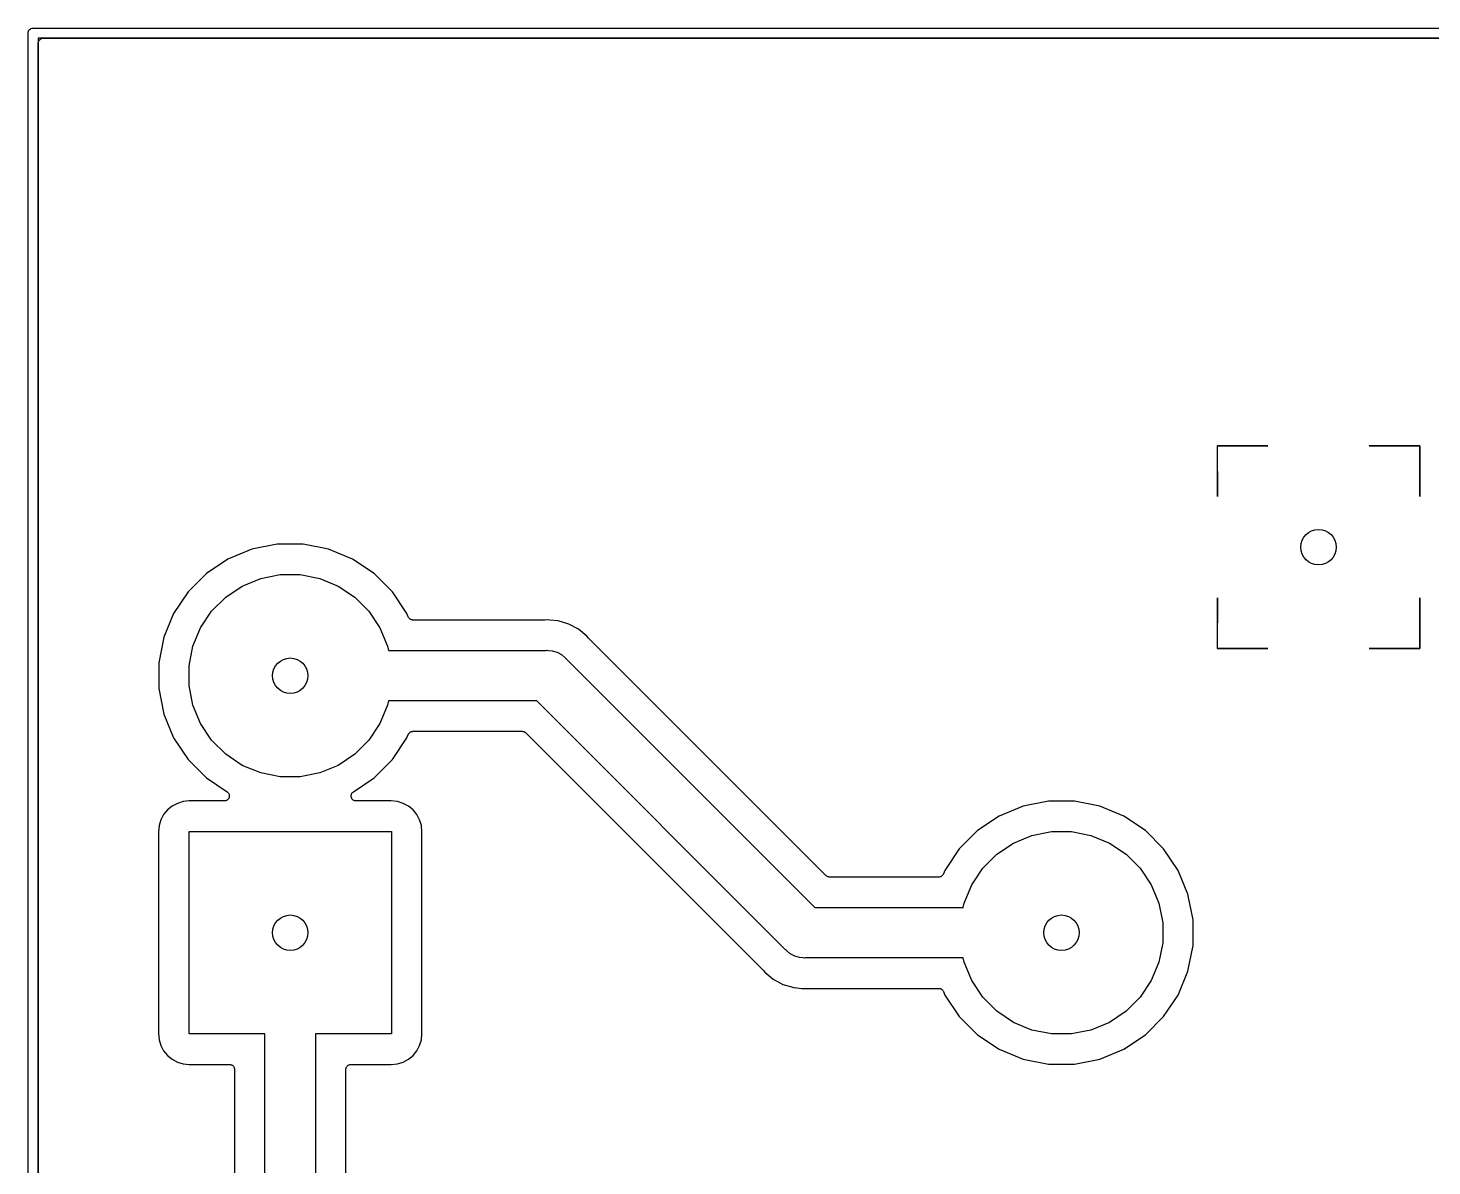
# Model space of a CAD drawing. Extents: x 4.15 to 7.3, y -3.55 to -2.25.
# Drawn here: x 4.148 to 4.694, y -2.691 to -2.248 of the extents above; entities that cross this region are included whole.
import ezdxf

# ---------------------------------------------------------------- set-up
doc = ezdxf.new("R2010")
doc.units = 0
doc.header["$MEASUREMENT"] = 0
doc.layers.add('BLACK', color=7, linetype='CONTINUOUS')

msp = doc.modelspace()

# ---------------------------------------------------------------- linework, layer by layer
at = {"layer": 'BLACK', "linetype": 'CONTINUOUS'}
for p, q in [((4.14802, -2.25), (4.14806, -2.24961)), ((4.14806, -2.24961), (4.14817, -2.24924)), ((4.14817, -2.24924), (4.14836, -2.2489)), ((4.14836, -2.2489), (4.1486, -2.2486)), ((4.1486, -2.2486), (4.1489, -2.24836)), ((4.1489, -2.24836), (4.14924, -2.24817)), ((4.14924, -2.24817), (4.14961, -2.24806)), ((4.14961, -2.24806), (4.1499, -2.24803)), ((4.1499, -2.24803), (4.15, -2.24802)), ((4.15, -2.24802), (4.1501, -2.24803)), ((4.1501, -2.24803), (7.2999, -2.24803)), ((4.14803, -2.2501), (4.14802, -2.25)), ((4.14803, -3.5499), (4.14803, -2.2501)), ((4.15197, -2.25197), (4.15197, -3.54803)), ((7.29803, -2.25197), (4.15197, -2.25197)), ((4.15197, -2.25391), (4.15199, -2.25373)), ((4.15197, -2.25392), (4.15197, -2.25391)), ((4.15197, -2.25392), (4.15197, -2.25392)), ((4.15197, -2.25392), (4.15197, -2.25392)), ((4.15197, -2.25394), (4.15197, -2.25392)), ((4.15197, -3.54606), (4.15197, -2.25394)), ((4.15199, -2.25373), (4.15201, -2.25354)), ((4.15201, -2.25353), (4.15207, -2.25335)), ((4.15201, -2.25354), (4.15201, -2.25353)), ((4.15201, -2.25353), (4.15201, -2.25353)), ((4.15207, -2.25335), (4.15212, -2.25317)), ((4.15212, -2.25317), (4.15213, -2.25317)), ((4.15213, -2.25316), (4.15222, -2.253)), ((4.15213, -2.25317), (4.15213, -2.25316)), ((4.15222, -2.253), (4.15231, -2.25284)), ((4.15231, -2.25282), (4.15243, -2.25268)), ((4.15231, -2.25283), (4.15231, -2.25282)), ((4.15231, -2.25284), (4.15231, -2.25283)), ((4.15243, -2.25268), (4.15255, -2.25254)), ((4.15255, -2.25254), (4.15256, -2.25254)), ((4.15256, -2.25253), (4.1527, -2.25242)), ((4.15256, -2.25254), (4.15256, -2.25253)), ((4.1527, -2.25242), (4.15285, -2.2523)), ((4.15285, -2.2523), (4.15285, -2.25229)), ((4.15285, -2.25229), (4.15286, -2.25229)), ((4.15286, -2.25229), (4.15302, -2.2522)), ((4.15302, -2.2522), (4.15319, -2.25212)), ((4.15319, -2.25212), (4.1532, -2.25211)), ((4.15319, -2.25212), (4.15319, -2.25212)), ((4.1532, -2.25211), (4.15338, -2.25206)), ((4.15338, -2.25206), (4.15355, -2.25201)), ((4.15355, -2.25201), (4.15356, -2.25201)), ((4.15356, -2.25201), (4.15357, -2.252)), ((4.15357, -2.252), (4.15375, -2.25199)), ((4.15375, -2.25199), (4.15394, -2.25197)), ((4.15394, -2.25197), (7.29606, -2.25197)), ((4.61063, -2.41063), (4.61062, -2.41073)), ((4.61062, -2.41073), (4.61063, -2.43031)), ((4.61073, -2.41062), (4.61063, -2.41063)), ((4.61063, -2.41063), (4.61063, -2.41063)), ((4.61063, -2.41063), (4.61063, -2.41063)), ((4.61063, -2.41063), (4.61063, -2.41063)), ((4.61063, -2.43031), (4.61063, -2.41063)), ((4.61063, -2.41063), (4.63031, -2.41063)), ((4.63031, -2.41063), (4.61073, -2.41062)), ((4.63031, -2.41063), (4.63031, -2.41063)), ((4.68927, -2.41062), (4.66969, -2.41063)), ((4.66969, -2.41063), (4.66969, -2.41063)), ((4.66969, -2.41063), (4.68937, -2.41063)), ((4.68937, -2.41063), (4.68927, -2.41062)), ((4.68937, -2.41063), (4.68937, -2.43031)), ((4.68938, -2.41073), (4.68937, -2.41063)), ((4.68937, -2.41063), (4.68937, -2.41063)), ((4.68937, -2.41063), (4.68937, -2.41063)), ((4.68937, -2.43031), (4.68938, -2.41073)), ((4.61063, -2.43031), (4.61063, -2.43031)), ((4.68937, -2.43031), (4.68937, -2.43031)), ((4.23507, -2.45079), (4.22576, -2.45464)), ((4.24496, -2.44882), (4.23507, -2.45079)), ((4.25504, -2.44882), (4.24496, -2.44882)), ((4.26493, -2.45079), (4.25504, -2.44882)), ((4.27424, -2.45464), (4.26493, -2.45079)), ((4.22576, -2.45464), (4.21737, -2.46025)), ((4.28263, -2.46025), (4.27424, -2.45464)), ((4.21737, -2.46025), (4.21025, -2.46737)), ((4.23135, -2.46511), (4.23852, -2.46214)), ((4.23852, -2.46214), (4.24612, -2.46063)), ((4.24612, -2.46063), (4.25388, -2.46063)), ((4.25388, -2.46063), (4.26148, -2.46214)), ((4.26148, -2.46214), (4.26865, -2.46511)), ((4.28975, -2.46737), (4.28263, -2.46025)), ((4.21025, -2.46737), (4.20464, -2.47576)), ((4.2249, -2.46942), (4.23135, -2.46511)), ((4.26865, -2.46511), (4.2751, -2.46942)), ((4.29536, -2.47576), (4.28975, -2.46737)), ((4.21942, -2.4749), (4.2249, -2.46942)), ((4.2751, -2.46942), (4.28058, -2.4749)), ((4.61063, -2.46969), (4.61062, -2.48927)), ((4.61063, -2.48937), (4.61063, -2.46969)), ((4.61063, -2.46969), (4.61063, -2.46969)), ((4.68937, -2.46969), (4.68937, -2.48937)), ((4.68938, -2.48927), (4.68937, -2.46969)), ((4.68937, -2.46969), (4.68937, -2.46969)), ((4.20464, -2.47576), (4.20079, -2.48507)), ((4.21511, -2.48135), (4.21942, -2.4749)), ((4.28058, -2.4749), (4.28489, -2.48135)), ((4.29593, -2.47713), (4.29536, -2.47576)), ((4.29601, -2.4773), (4.29593, -2.47713)), ((4.2961, -2.47746), (4.29601, -2.4773)), ((4.29611, -2.47747), (4.2961, -2.47746)), ((4.2961, -2.47746), (4.2961, -2.47746)), ((4.29622, -2.47761), (4.29611, -2.47747)), ((4.29634, -2.47776), (4.29622, -2.47761)), ((4.29635, -2.47777), (4.29634, -2.47776)), ((4.29634, -2.47776), (4.29634, -2.47776)), ((4.29649, -2.47788), (4.29635, -2.47777)), ((4.29663, -2.478), (4.29649, -2.47788)), ((4.29664, -2.47801), (4.29663, -2.478)), ((4.29665, -2.47801), (4.29664, -2.47801)), ((4.29681, -2.4781), (4.29665, -2.47801)), ((4.29697, -2.47819), (4.29681, -2.4781)), ((4.29698, -2.47819), (4.29697, -2.47819)), ((4.29716, -2.47825), (4.29698, -2.47819)), ((4.29698, -2.47819), (4.29698, -2.47819)), ((4.29733, -2.4783), (4.29716, -2.47825)), ((4.29734, -2.4783), (4.29733, -2.4783)), ((4.29735, -2.47831), (4.29734, -2.4783)), ((4.29754, -2.47833), (4.29735, -2.47831)), ((4.29772, -2.47835), (4.29754, -2.47833)), ((4.29773, -2.47835), (4.29772, -2.47835)), ((4.29774, -2.47835), (4.29773, -2.47835)), ((4.29773, -2.47835), (4.29773, -2.47835)), ((4.29773, -2.47835), (4.29773, -2.47835)), ((4.34884, -2.47835), (4.29774, -2.47835)), ((4.34892, -2.47834), (4.34884, -2.47835)), ((4.34901, -2.47834), (4.34892, -2.47834)), ((4.34903, -2.47834), (4.34901, -2.47834)), ((4.35, -2.47824), (4.34903, -2.47834)), ((4.35097, -2.47834), (4.35, -2.47824)), ((4.35424, -2.47866), (4.35097, -2.47834)), ((4.35833, -2.4799), (4.35424, -2.47866)), ((4.21214, -2.48852), (4.21511, -2.48135)), ((4.28489, -2.48135), (4.28786, -2.48852)), ((4.36209, -2.48191), (4.35833, -2.4799)), ((4.36539, -2.48461), (4.36209, -2.48191)), ((4.366, -2.48537), (4.36539, -2.48461)), ((4.20079, -2.48507), (4.19882, -2.49496)), ((4.21063, -2.49612), (4.21214, -2.48852)), ((4.28786, -2.48852), (4.28818, -2.49016)), ((4.34952, -2.49016), (4.35, -2.49011)), ((4.35, -2.49011), (4.35048, -2.49016)), ((4.36606, -2.48543), (4.366, -2.48537)), ((4.36611, -2.48549), (4.36606, -2.48543)), ((4.36613, -2.48551), (4.36611, -2.48549)), ((4.37138, -2.49076), (4.36613, -2.48551)), ((4.61062, -2.48927), (4.61063, -2.48937)), ((4.61063, -2.48937), (4.61063, -2.48937)), ((4.61063, -2.48937), (4.61063, -2.48937)), ((4.61063, -2.48937), (4.61063, -2.48937)), ((4.61063, -2.48937), (4.61073, -2.48938)), ((4.63031, -2.48937), (4.61063, -2.48937)), ((4.61073, -2.48938), (4.63031, -2.48937)), ((4.63031, -2.48937), (4.63031, -2.48937)), ((4.68937, -2.48937), (4.66969, -2.48937)), ((4.66969, -2.48937), (4.66969, -2.48937)), ((4.66969, -2.48937), (4.68927, -2.48938)), ((4.68927, -2.48938), (4.68937, -2.48937)), ((4.68937, -2.48937), (4.68938, -2.48927)), ((4.68937, -2.48937), (4.68937, -2.48937)), ((4.68937, -2.48937), (4.68937, -2.48937)), ((4.68937, -2.48937), (4.68937, -2.48937)), ((4.68937, -2.48937), (4.68937, -2.48937)), ((4.19882, -2.49496), (4.19882, -2.50504)), ((4.28818, -2.49016), (4.34952, -2.49016)), ((4.35048, -2.49016), (4.35193, -2.4903)), ((4.35193, -2.4903), (4.35378, -2.49086)), ((4.35378, -2.49086), (4.35549, -2.49178)), ((4.35549, -2.49178), (4.35699, -2.49301)), ((4.35699, -2.49301), (4.3573, -2.49338)), ((4.3573, -2.49338), (4.45408, -2.59016)), ((4.37139, -2.49076), (4.37138, -2.49076)), ((4.45839, -2.57777), (4.37139, -2.49076)), ((4.21063, -2.50388), (4.21063, -2.49612)), ((4.19882, -2.50504), (4.20079, -2.51493)), ((4.21214, -2.51148), (4.21063, -2.50388)), ((4.21511, -2.51865), (4.21214, -2.51148)), ((4.28786, -2.51148), (4.28489, -2.51865)), ((4.28818, -2.50984), (4.28786, -2.51148)), ((4.34592, -2.50984), (4.28818, -2.50984)), ((4.4427, -2.60662), (4.34592, -2.50984)), ((4.20079, -2.51493), (4.20464, -2.52424)), ((4.21942, -2.5251), (4.21511, -2.51865)), ((4.28489, -2.51865), (4.28058, -2.5251)), ((4.29536, -2.52424), (4.29593, -2.52287)), ((4.29593, -2.52286), (4.29594, -2.52284)), ((4.29593, -2.52287), (4.29593, -2.52286)), ((4.29593, -2.52286), (4.29593, -2.52286)), ((4.29593, -2.52286), (4.29593, -2.52286)), ((4.29594, -2.52284), (4.29602, -2.52268)), ((4.29602, -2.52268), (4.29611, -2.52252)), ((4.29611, -2.52252), (4.29612, -2.52251)), ((4.29612, -2.52251), (4.29624, -2.52237)), ((4.29612, -2.52251), (4.29612, -2.52251)), ((4.29624, -2.52237), (4.29636, -2.52223)), ((4.29636, -2.52222), (4.29637, -2.52221)), ((4.29636, -2.52223), (4.29636, -2.52222)), ((4.29637, -2.52221), (4.29651, -2.5221)), ((4.29651, -2.5221), (4.29665, -2.52198)), ((4.29665, -2.52198), (4.29666, -2.52198)), ((4.29666, -2.52198), (4.29667, -2.52197)), ((4.29667, -2.52197), (4.29683, -2.52189)), ((4.29683, -2.52189), (4.29699, -2.5218)), ((4.29699, -2.5218), (4.297, -2.5218)), ((4.297, -2.5218), (4.29701, -2.5218)), ((4.29701, -2.5218), (4.29719, -2.52174)), ((4.29719, -2.52174), (4.29736, -2.52169)), ((4.29736, -2.52169), (4.29737, -2.52169)), ((4.29737, -2.52169), (4.29738, -2.52169)), ((4.29738, -2.52169), (4.29756, -2.52167)), ((4.29756, -2.52167), (4.29774, -2.52165)), ((4.29774, -2.52165), (4.34022, -2.52165)), ((4.34022, -2.52165), (4.34022, -2.52165)), ((4.34022, -2.52165), (4.34022, -2.52165)), ((4.34022, -2.52165), (4.34022, -2.52165)), ((4.34022, -2.52165), (4.34024, -2.52165)), ((4.34024, -2.52165), (4.34042, -2.52167)), ((4.34042, -2.52167), (4.3406, -2.52169)), ((4.3406, -2.52169), (4.34061, -2.5217)), ((4.34061, -2.5217), (4.34062, -2.5217)), ((4.34062, -2.5217), (4.3408, -2.52175)), ((4.3408, -2.52175), (4.34097, -2.5218)), ((4.34097, -2.5218), (4.34098, -2.52181)), ((4.34098, -2.52181), (4.34099, -2.52181)), ((4.34099, -2.52181), (4.34115, -2.5219)), ((4.34115, -2.5219), (4.34131, -2.52199)), ((4.34131, -2.52199), (4.34132, -2.52199)), ((4.34132, -2.52199), (4.34133, -2.522)), ((4.34133, -2.522), (4.34147, -2.52211)), ((4.34147, -2.52211), (4.34161, -2.52223)), ((4.34161, -2.52223), (4.43387, -2.61449)), ((4.20464, -2.52424), (4.21025, -2.53263)), ((4.2249, -2.53058), (4.21942, -2.5251)), ((4.28058, -2.5251), (4.2751, -2.53058)), ((4.28975, -2.53263), (4.29536, -2.52424)), ((4.21025, -2.53263), (4.21737, -2.53975)), ((4.23135, -2.53489), (4.2249, -2.53058)), ((4.2751, -2.53058), (4.26865, -2.53489)), ((4.28263, -2.53975), (4.28975, -2.53263)), ((4.23852, -2.53786), (4.23135, -2.53489)), ((4.24612, -2.53937), (4.23852, -2.53786)), ((4.26148, -2.53786), (4.25388, -2.53937)), ((4.26865, -2.53489), (4.26148, -2.53786)), ((4.21737, -2.53975), (4.22544, -2.54515)), ((4.25388, -2.53937), (4.24612, -2.53937)), ((4.27456, -2.54514), (4.28263, -2.53975)), ((4.20609, -2.54967), (4.20404, -2.55076)), ((4.20831, -2.54899), (4.20609, -2.54967)), ((4.21073, -2.54875), (4.20831, -2.54899)), ((4.22435, -2.54875), (4.21073, -2.54875)), ((4.22453, -2.54873), (4.22435, -2.54875)), ((4.22473, -2.54872), (4.22453, -2.54873)), ((4.2249, -2.54866), (4.22473, -2.54871)), ((4.22473, -2.54871), (4.22473, -2.54872)), ((4.22473, -2.54872), (4.22473, -2.54872)), ((4.2251, -2.54861), (4.2249, -2.54866)), ((4.22526, -2.54852), (4.2251, -2.5486)), ((4.2251, -2.5486), (4.2251, -2.5486)), ((4.2251, -2.5486), (4.2251, -2.54861)), ((4.22544, -2.54843), (4.22526, -2.54852)), ((4.22544, -2.54515), (4.22546, -2.54516)), ((4.22559, -2.5483), (4.22544, -2.54842)), ((4.22544, -2.54842), (4.22544, -2.54842)), ((4.22544, -2.54842), (4.22544, -2.54843)), ((4.22546, -2.54516), (4.22546, -2.54516)), ((4.22546, -2.54516), (4.22546, -2.54516)), ((4.22546, -2.54516), (4.22547, -2.54516)), ((4.22547, -2.54516), (4.2256, -2.54528)), ((4.22573, -2.54818), (4.22559, -2.5483)), ((4.2256, -2.54528), (4.22576, -2.54541)), ((4.22574, -2.54818), (4.22573, -2.54818)), ((4.22586, -2.54803), (4.22574, -2.54818)), ((4.22574, -2.54818), (4.22574, -2.54818)), ((4.22576, -2.54541), (4.22576, -2.54541)), ((4.22576, -2.54541), (4.22576, -2.54541)), ((4.22576, -2.54541), (4.22588, -2.54556)), ((4.22598, -2.54789), (4.22586, -2.54803)), ((4.22588, -2.54556), (4.226, -2.54571)), ((4.22607, -2.54772), (4.22598, -2.54788)), ((4.22598, -2.54788), (4.22598, -2.54789)), ((4.22598, -2.54789), (4.22598, -2.54789)), ((4.226, -2.54571), (4.226, -2.54571)), ((4.226, -2.54571), (4.226, -2.54571)), ((4.226, -2.54571), (4.22609, -2.54589)), ((4.22616, -2.54755), (4.22607, -2.54772)), ((4.22609, -2.54589), (4.22618, -2.54605)), ((4.22623, -2.54735), (4.22616, -2.54755)), ((4.22616, -2.54755), (4.22616, -2.54755)), ((4.22616, -2.54755), (4.22616, -2.54755)), ((4.22618, -2.54605), (4.22618, -2.54605)), ((4.22618, -2.54605), (4.22618, -2.54605)), ((4.22618, -2.54605), (4.22623, -2.54624)), ((4.22623, -2.54624), (4.22628, -2.54641)), ((4.22628, -2.54718), (4.22623, -2.54735)), ((4.22628, -2.54641), (4.22628, -2.54642)), ((4.22628, -2.54642), (4.22628, -2.54642)), ((4.22628, -2.54642), (4.2263, -2.54661)), ((4.2263, -2.54698), (4.22628, -2.54718)), ((4.22628, -2.54718), (4.22628, -2.54718)), ((4.22628, -2.54718), (4.22628, -2.54718)), ((4.2263, -2.54661), (4.22632, -2.5468)), ((4.22632, -2.5468), (4.2263, -2.54698)), ((4.22632, -2.5468), (4.22632, -2.5468)), ((4.22632, -2.5468), (4.22632, -2.5468)), ((4.27368, -2.54677), (4.2737, -2.54658)), ((4.27368, -2.54678), (4.27368, -2.54677)), ((4.27368, -2.54677), (4.27368, -2.54677)), ((4.2737, -2.54697), (4.27368, -2.54678)), ((4.2737, -2.54658), (4.27372, -2.54639)), ((4.27372, -2.54715), (4.2737, -2.54697)), ((4.27372, -2.54639), (4.27378, -2.5462)), ((4.27372, -2.54639), (4.27372, -2.54639)), ((4.27372, -2.54639), (4.27372, -2.54639)), ((4.27372, -2.54716), (4.27372, -2.54715)), ((4.27372, -2.54715), (4.27372, -2.54715)), ((4.27377, -2.54733), (4.27372, -2.54716)), ((4.27382, -2.54752), (4.27377, -2.54733)), ((4.27378, -2.5462), (4.27383, -2.54603)), ((4.27383, -2.54752), (4.27382, -2.54752)), ((4.27383, -2.54603), (4.27383, -2.54602)), ((4.27383, -2.54602), (4.27384, -2.54602)), ((4.27383, -2.54753), (4.27383, -2.54752)), ((4.27392, -2.5477), (4.27383, -2.54753)), ((4.27384, -2.54602), (4.27393, -2.54585)), ((4.274, -2.54786), (4.27392, -2.5477)), ((4.27393, -2.54585), (4.27402, -2.54569)), ((4.27401, -2.54787), (4.274, -2.54786)), ((4.274, -2.54786), (4.274, -2.54786)), ((4.27413, -2.54802), (4.27401, -2.54787)), ((4.27402, -2.54568), (4.27415, -2.54553)), ((4.27402, -2.54569), (4.27402, -2.54568)), ((4.27402, -2.54569), (4.27402, -2.54569)), ((4.27424, -2.54816), (4.27413, -2.54802)), ((4.27415, -2.54553), (4.27426, -2.54539)), ((4.27425, -2.54816), (4.27424, -2.54816)), ((4.27439, -2.54828), (4.27425, -2.54816)), ((4.27425, -2.54816), (4.27425, -2.54816)), ((4.27426, -2.54539), (4.27442, -2.54526)), ((4.27426, -2.54539), (4.27426, -2.54539)), ((4.27426, -2.54539), (4.27426, -2.54539)), ((4.27454, -2.54841), (4.27439, -2.54828)), ((4.27442, -2.54526), (4.27456, -2.54515)), ((4.2747, -2.5485), (4.27454, -2.54841)), ((4.27454, -2.54841), (4.27454, -2.54841)), ((4.27454, -2.54841), (4.27454, -2.54841)), ((4.27456, -2.54515), (4.27456, -2.54514)), ((4.27456, -2.54514), (4.27456, -2.54514)), ((4.27456, -2.54514), (4.27456, -2.54514)), ((4.27487, -2.54859), (4.2747, -2.5485)), ((4.27488, -2.54859), (4.27487, -2.54859)), ((4.27488, -2.5486), (4.27488, -2.54859)), ((4.27506, -2.54865), (4.27488, -2.5486)), ((4.27524, -2.54871), (4.27506, -2.54865)), ((4.27525, -2.54871), (4.27524, -2.54871)), ((4.27524, -2.54871), (4.27524, -2.54871)), ((4.27544, -2.54873), (4.27525, -2.54871)), ((4.27562, -2.54875), (4.27544, -2.54873)), ((4.27563, -2.54875), (4.27562, -2.54875)), ((4.27565, -2.54875), (4.27563, -2.54875)), ((4.27563, -2.54875), (4.27563, -2.54875)), ((4.27563, -2.54875), (4.27563, -2.54875)), ((4.28927, -2.54875), (4.27565, -2.54875)), ((4.29169, -2.54899), (4.28927, -2.54875)), ((4.29391, -2.54967), (4.29169, -2.54899)), ((4.29596, -2.55076), (4.29391, -2.54967)), ((4.54496, -2.54882), (4.53507, -2.55079)), ((4.55504, -2.54882), (4.54496, -2.54882)), ((4.56493, -2.55079), (4.55504, -2.54882)), ((4.20076, -2.55404), (4.19967, -2.55609)), ((4.20224, -2.55224), (4.20076, -2.55404)), ((4.20404, -2.55076), (4.20224, -2.55224)), ((4.29776, -2.55224), (4.29596, -2.55076)), ((4.29924, -2.55404), (4.29776, -2.55224)), ((4.30033, -2.55609), (4.29924, -2.55404)), ((4.52576, -2.55464), (4.51737, -2.56025)), ((4.53507, -2.55079), (4.52576, -2.55464)), ((4.57424, -2.55464), (4.56493, -2.55079)), ((4.58263, -2.56025), (4.57424, -2.55464)), ((4.19899, -2.55831), (4.19875, -2.56073)), ((4.19875, -2.56073), (4.19875, -2.63927)), ((4.19967, -2.55609), (4.19899, -2.55831)), ((4.21063, -2.63937), (4.21063, -2.56063)), ((4.21063, -2.56063), (4.28937, -2.56063)), ((4.28937, -2.56063), (4.28937, -2.63937)), ((4.30101, -2.55831), (4.30033, -2.55609)), ((4.30125, -2.56073), (4.30101, -2.55831)), ((4.30125, -2.63927), (4.30125, -2.56073)), ((4.51737, -2.56025), (4.51025, -2.56737)), ((4.53852, -2.56214), (4.54612, -2.56063)), ((4.54612, -2.56063), (4.55388, -2.56063)), ((4.55388, -2.56063), (4.56148, -2.56214)), ((4.58975, -2.56737), (4.58263, -2.56025)), ((4.5249, -2.56942), (4.53135, -2.56511)), ((4.53135, -2.56511), (4.53852, -2.56214)), ((4.56148, -2.56214), (4.56865, -2.56511)), ((4.56865, -2.56511), (4.5751, -2.56942)), ((4.51025, -2.56737), (4.50464, -2.57576)), ((4.51942, -2.5749), (4.5249, -2.56942)), ((4.5751, -2.56942), (4.58058, -2.5749)), ((4.59536, -2.57576), (4.58975, -2.56737)), ((4.50388, -2.57749), (4.50376, -2.57763)), ((4.50389, -2.57748), (4.50388, -2.57749)), ((4.50388, -2.57749), (4.50388, -2.57749)), ((4.50398, -2.57732), (4.50389, -2.57748)), ((4.50406, -2.57716), (4.50398, -2.57732)), ((4.50407, -2.57714), (4.50406, -2.57716)), ((4.50464, -2.57576), (4.50407, -2.57713)), ((4.50407, -2.57713), (4.50407, -2.57714)), ((4.50407, -2.57714), (4.50407, -2.57714)), ((4.50407, -2.57714), (4.50407, -2.57714)), ((4.51511, -2.58135), (4.51942, -2.5749)), ((4.58058, -2.5749), (4.58489, -2.58135)), ((4.59921, -2.58507), (4.59536, -2.57576)), ((4.45853, -2.57789), (4.45839, -2.57777)), ((4.45867, -2.578), (4.45853, -2.57789)), ((4.45868, -2.57801), (4.45867, -2.578)), ((4.45869, -2.57801), (4.45868, -2.57801)), ((4.45885, -2.5781), (4.45869, -2.57801)), ((4.45901, -2.57819), (4.45885, -2.5781)), ((4.45902, -2.57819), (4.45901, -2.57819)), ((4.45903, -2.5782), (4.45902, -2.57819)), ((4.4592, -2.57825), (4.45903, -2.5782)), ((4.45938, -2.5783), (4.4592, -2.57825)), ((4.45939, -2.5783), (4.45938, -2.5783)), ((4.4594, -2.57831), (4.45939, -2.5783)), ((4.45958, -2.57833), (4.4594, -2.57831)), ((4.45976, -2.57835), (4.45958, -2.57833)), ((4.45978, -2.57835), (4.45976, -2.57835)), ((4.50226, -2.57835), (4.45978, -2.57835)), ((4.45978, -2.57835), (4.45978, -2.57835)), ((4.45978, -2.57835), (4.45978, -2.57835)), ((4.45978, -2.57835), (4.45978, -2.57835)), ((4.50244, -2.57833), (4.50226, -2.57835)), ((4.50262, -2.57831), (4.50244, -2.57833)), ((4.50263, -2.57831), (4.50262, -2.57831)), ((4.50264, -2.57831), (4.50263, -2.57831)), ((4.50282, -2.57826), (4.50264, -2.57831)), ((4.50299, -2.5782), (4.50282, -2.57826)), ((4.503, -2.5782), (4.50299, -2.5782)), ((4.50301, -2.5782), (4.503, -2.5782)), ((4.50317, -2.57811), (4.50301, -2.5782)), ((4.50333, -2.57803), (4.50317, -2.57811)), ((4.50334, -2.57802), (4.50333, -2.57803)), ((4.50335, -2.57802), (4.50334, -2.57802)), ((4.50349, -2.5779), (4.50335, -2.57802)), ((4.50363, -2.57779), (4.50349, -2.5779)), ((4.50364, -2.57778), (4.50363, -2.57779)), ((4.50376, -2.57763), (4.50364, -2.57777)), ((4.50364, -2.57777), (4.50364, -2.57778)), ((4.51214, -2.58852), (4.51511, -2.58135)), ((4.58489, -2.58135), (4.58786, -2.58852)), ((4.60118, -2.59496), (4.59921, -2.58507)), ((4.45408, -2.59016), (4.51182, -2.59016)), ((4.51182, -2.59016), (4.51214, -2.58852)), ((4.58786, -2.58852), (4.58937, -2.59612)), ((4.58937, -2.59612), (4.58937, -2.60388)), ((4.60118, -2.60504), (4.60118, -2.59496)), ((4.58937, -2.60388), (4.58786, -2.61148)), ((4.44301, -2.60699), (4.4427, -2.60662)), ((4.44451, -2.60822), (4.44301, -2.60699)), ((4.44622, -2.60914), (4.44451, -2.60822)), ((4.44807, -2.6097), (4.44622, -2.60914)), ((4.44952, -2.60984), (4.44807, -2.6097)), ((4.45, -2.60989), (4.44952, -2.60984)), ((4.44952, -2.60984), (4.44952, -2.60984)), ((4.45048, -2.60984), (4.45, -2.60989)), ((4.51182, -2.60984), (4.45048, -2.60984)), ((4.51214, -2.61148), (4.51182, -2.60984)), ((4.59921, -2.61493), (4.60118, -2.60504)), ((4.43387, -2.61449), (4.43389, -2.61451)), ((4.43389, -2.61451), (4.43394, -2.61458)), ((4.43394, -2.61458), (4.434, -2.61463)), ((4.434, -2.61463), (4.43461, -2.61539)), ((4.43461, -2.61539), (4.43791, -2.61809)), ((4.51511, -2.61865), (4.51214, -2.61148)), ((4.58786, -2.61148), (4.58489, -2.61865)), ((4.59536, -2.62424), (4.59921, -2.61493)), ((4.43791, -2.61809), (4.44167, -2.6201)), ((4.44167, -2.6201), (4.44459, -2.62099)), ((4.44459, -2.62099), (4.44576, -2.62134)), ((4.51942, -2.6251), (4.51511, -2.61865)), ((4.58489, -2.61865), (4.58058, -2.6251)), ((4.44576, -2.62134), (4.44601, -2.62136)), ((4.44601, -2.62136), (4.44601, -2.62136)), ((4.44601, -2.62136), (4.44903, -2.62166)), ((4.44903, -2.62166), (4.44903, -2.62166)), ((4.44903, -2.62166), (4.45, -2.62176)), ((4.45, -2.62176), (4.45097, -2.62166)), ((4.45097, -2.62166), (4.45099, -2.62166)), ((4.45099, -2.62166), (4.45108, -2.62166)), ((4.45108, -2.62166), (4.45116, -2.62165)), ((4.45116, -2.62165), (4.50226, -2.62165)), ((4.50226, -2.62165), (4.50227, -2.62165)), ((4.50227, -2.62165), (4.50227, -2.62165)), ((4.50227, -2.62165), (4.50227, -2.62165)), ((4.50227, -2.62165), (4.50228, -2.62165)), ((4.50228, -2.62165), (4.50247, -2.62167)), ((4.50247, -2.62167), (4.50265, -2.62169)), ((4.50265, -2.62169), (4.50266, -2.6217)), ((4.50266, -2.6217), (4.50267, -2.6217)), ((4.50267, -2.6217), (4.50284, -2.62175)), ((4.50284, -2.62175), (4.50302, -2.62181)), ((4.50302, -2.62181), (4.50302, -2.62181)), ((4.50302, -2.62181), (4.50303, -2.62181)), ((4.50303, -2.62181), (4.50319, -2.6219)), ((4.50319, -2.6219), (4.50335, -2.62199)), ((4.50335, -2.62199), (4.50336, -2.62199)), ((4.50336, -2.62199), (4.50337, -2.622)), ((4.50337, -2.622), (4.50351, -2.62212)), ((4.50351, -2.62212), (4.50365, -2.62223)), ((4.50365, -2.62223), (4.50366, -2.62224)), ((4.50366, -2.62224), (4.50366, -2.62224)), ((4.50366, -2.62224), (4.50378, -2.62239)), ((4.50378, -2.62239), (4.50389, -2.62253)), ((4.50389, -2.62253), (4.5039, -2.62254)), ((4.5039, -2.62254), (4.5039, -2.62254)), ((4.5039, -2.62254), (4.50399, -2.6227)), ((4.50399, -2.6227), (4.50407, -2.62287)), ((4.50407, -2.62287), (4.50464, -2.62424)), ((4.50464, -2.62424), (4.51025, -2.63263)), ((4.5249, -2.63058), (4.51942, -2.6251)), ((4.58058, -2.6251), (4.5751, -2.63058)), ((4.58975, -2.63263), (4.59536, -2.62424)), ((4.53135, -2.63489), (4.5249, -2.63058)), ((4.5751, -2.63058), (4.56865, -2.63489)), ((4.51025, -2.63263), (4.51737, -2.63975)), ((4.53852, -2.63786), (4.53135, -2.63489)), ((4.56865, -2.63489), (4.56148, -2.63786)), ((4.58263, -2.63975), (4.58975, -2.63263)), ((4.19875, -2.63927), (4.19899, -2.64169)), ((4.19899, -2.64169), (4.19967, -2.64391)), ((4.24016, -2.63937), (4.21063, -2.63937)), ((4.24016, -3.14952), (4.24016, -2.63937)), ((4.28937, -2.63937), (4.25984, -2.63937)), ((4.25984, -2.63937), (4.25984, -3.14592)), ((4.30033, -2.64391), (4.30101, -2.64169)), ((4.30101, -2.64169), (4.30125, -2.63927)), ((4.51737, -2.63975), (4.52576, -2.64536)), ((4.54612, -2.63937), (4.53852, -2.63786)), ((4.55388, -2.63937), (4.54612, -2.63937)), ((4.56148, -2.63786), (4.55388, -2.63937)), ((4.57424, -2.64536), (4.58263, -2.63975)), ((4.19967, -2.64391), (4.20076, -2.64596)), ((4.20076, -2.64596), (4.20224, -2.64776)), ((4.20224, -2.64776), (4.20404, -2.64924)), ((4.29596, -2.64924), (4.29776, -2.64776)), ((4.29776, -2.64776), (4.29924, -2.64596)), ((4.29924, -2.64596), (4.30033, -2.64391)), ((4.52576, -2.64536), (4.53507, -2.64921)), ((4.56493, -2.64921), (4.57424, -2.64536)), ((4.20404, -2.64924), (4.20609, -2.65033)), ((4.20609, -2.65033), (4.20831, -2.65101)), ((4.20831, -2.65101), (4.21073, -2.65125)), ((4.21073, -2.65125), (4.22638, -2.65125)), ((4.22638, -2.65125), (4.22639, -2.65125)), ((4.22639, -2.65125), (4.22639, -2.65125)), ((4.22639, -2.65125), (4.22639, -2.65125)), ((4.22639, -2.65125), (4.22641, -2.65125)), ((4.22641, -2.65125), (4.22659, -2.65127)), ((4.22659, -2.65127), (4.22677, -2.65129)), ((4.22677, -2.65129), (4.22678, -2.65129)), ((4.22678, -2.65129), (4.22679, -2.65129)), ((4.22679, -2.65129), (4.22696, -2.65135)), ((4.22696, -2.65135), (4.22714, -2.6514)), ((4.22714, -2.6514), (4.22715, -2.6514)), ((4.22715, -2.6514), (4.22715, -2.65141)), ((4.22715, -2.65141), (4.22732, -2.6515)), ((4.22732, -2.6515), (4.22748, -2.65158)), ((4.22748, -2.65158), (4.22748, -2.65159)), ((4.22748, -2.65159), (4.22749, -2.65159)), ((4.22749, -2.65159), (4.22763, -2.65171)), ((4.22763, -2.65171), (4.22777, -2.65183)), ((4.22777, -2.65183), (4.22778, -2.65183)), ((4.22778, -2.65183), (4.22778, -2.65184)), ((4.22778, -2.65184), (4.2279, -2.65198)), ((4.2279, -2.65198), (4.22802, -2.65213)), ((4.22802, -2.65213), (4.22802, -2.65213)), ((4.22802, -2.65213), (4.22803, -2.65214)), ((4.22803, -2.65214), (4.22811, -2.6523)), ((4.22811, -2.6523), (4.2282, -2.65247)), ((4.2282, -2.65247), (4.2282, -2.65247)), ((4.2282, -2.65247), (4.2282, -2.65248)), ((4.2282, -2.65248), (4.22825, -2.65265)), ((4.22825, -2.65265), (4.22831, -2.65283)), ((4.22831, -2.65283), (4.22831, -2.65284)), ((4.22831, -2.65284), (4.22831, -2.65285)), ((4.22831, -2.65285), (4.22833, -2.65303)), ((4.22833, -2.65303), (4.22835, -2.65322)), ((4.22835, -2.65322), (4.22835, -3.14884)), ((4.27165, -2.65319), (4.27167, -2.65301)), ((4.27165, -2.6532), (4.27165, -2.65319)), ((4.27165, -2.65322), (4.27165, -2.6532)), ((4.27165, -2.6532), (4.27165, -2.6532)), ((4.27165, -2.6532), (4.27165, -2.6532)), ((4.27165, -3.14022), (4.27165, -2.65322)), ((4.27167, -2.65301), (4.27169, -2.65282)), ((4.27169, -2.65282), (4.2717, -2.65281)), ((4.2717, -2.65281), (4.27175, -2.65263)), ((4.2717, -2.65281), (4.2717, -2.65281)), ((4.27175, -2.65263), (4.27181, -2.65245)), ((4.27181, -2.65244), (4.2719, -2.65228)), ((4.27181, -2.65245), (4.27181, -2.65244)), ((4.27181, -2.65245), (4.27181, -2.65245)), ((4.2719, -2.65228), (4.27199, -2.65212)), ((4.27199, -2.65211), (4.272, -2.6521)), ((4.27199, -2.65212), (4.27199, -2.65211)), ((4.272, -2.6521), (4.27212, -2.65196)), ((4.27212, -2.65196), (4.27223, -2.65182)), ((4.27223, -2.65182), (4.27224, -2.65182)), ((4.27224, -2.65181), (4.27239, -2.65169)), ((4.27224, -2.65182), (4.27224, -2.65181)), ((4.27239, -2.65169), (4.27253, -2.65158)), ((4.27253, -2.65158), (4.27254, -2.65157)), ((4.27254, -2.65157), (4.27271, -2.65148)), ((4.27254, -2.65157), (4.27254, -2.65157)), ((4.27271, -2.65148), (4.27287, -2.6514)), ((4.27287, -2.6514), (4.27288, -2.65139)), ((4.27288, -2.65139), (4.27306, -2.65134)), ((4.27288, -2.65139), (4.27288, -2.65139)), ((4.27306, -2.65134), (4.27324, -2.65129)), ((4.27324, -2.65129), (4.27325, -2.65128)), ((4.27325, -2.65128), (4.27344, -2.65127)), ((4.27325, -2.65128), (4.27325, -2.65128)), ((4.27344, -2.65127), (4.27362, -2.65125)), ((4.27362, -2.65125), (4.28927, -2.65125)), ((4.28927, -2.65125), (4.29169, -2.65101)), ((4.29169, -2.65101), (4.29391, -2.65033)), ((4.29391, -2.65033), (4.29596, -2.64924)), ((4.53507, -2.64921), (4.54496, -2.65118)), ((4.54496, -2.65118), (4.55504, -2.65118)), ((4.55504, -2.65118), (4.56493, -2.64921))]:
    msp.add_line(p, q, dxfattribs=at)
at = {"layer": 'BLACK'}
for centre in [(4.65, -2.45), (4.65, -2.45), (4.25, -2.5), (4.25, -2.5), (4.25, -2.6), (4.25, -2.6), (4.55, -2.6), (4.55, -2.6)]:
    msp.add_circle(centre, 0.00689, dxfattribs=at)

doc.saveas('drawing.dxf')
